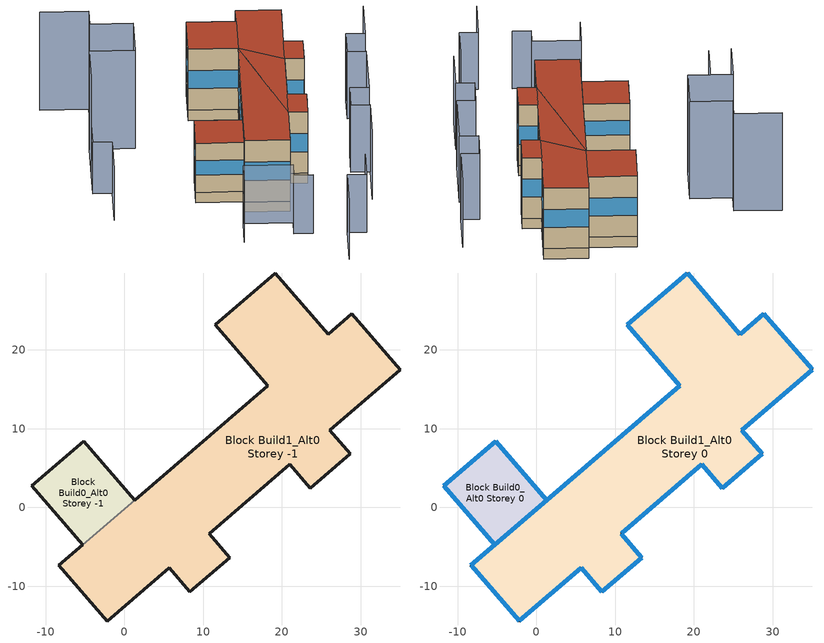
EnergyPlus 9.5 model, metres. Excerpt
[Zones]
Block Build0_Alt0 Storey -1
 floor ground (Project Basement Floor): -5.15,8.4 1.3,0.9 -5.27,-4.75 -11.75,2.73 z-2.5
 wall ground (Project Basement Wall): 1.3,0.9 -5.15,8.4 -11.75,2.73 -5.27,-4.75 z-2.5:0
 wall to Block Build1_Alt0 Storey -1 (Project Partition): -5.27,-4.75 1.3,0.9 z-2.5:0
Block Build1_Alt0 Storey -1
 floor ground (Project Basement Floor): 28.9,24.63 35.02,17.52 26.07,9.83 28.69,6.8 23.61,2.43 21.01,5.48 10.81,-3.31 13.36,-6.39 8.28,-10.74 5.72,-7.66 -2.19,-14.42 -8.31,-7.36 18.22,15.44 11.52,23.22 19.19,29.78 25.86,22.03 z-2.5
 wall ground (Project Basement Wall): -5.27,-4.75 -8.31,-7.36 -2.19,-14.42 5.72,-7.66 8.28,-10.74 13.36,-6.39 10.81,-3.31 21.01,5.48 23.61,2.43 28.69,6.8 26.07,9.83 35.02,17.52 28.9,24.63 25.86,22.03 19.19,29.78 11.52,23.22 18.22,15.44 1.3,0.9 z-2.5:0
Block Build0_Alt0 Storey 0
 floor to Block Build0_Alt0 Storey -1 (Project Heated1rstFloor): -5.15,8.4 1.3,0.9 -5.27,-4.75 -11.75,2.73 z0
 wall outside (Project Wall): 1.3,0.9 -5.15,8.4 -11.75,2.73 -5.27,-4.75 z0:12
 wall to Block Build1_Alt0 Storey 0 (Project Partition): -5.27,-4.75 1.3,0.9 z0:12
 window (Project External Window): 1.3,0.9 -5.15,8.4 / -5.16,8.4 -11.75,2.74 / -11.75,2.73 -5.28,-4.75 z4.2:7.8
 roof outside (Project Flat Roof): 1.3,0.9 -5.15,8.4 -11.75,2.73 -5.27,-4.75 z12
Block Build1_Alt0 Storey 0
 floor to Block Build1_Alt0 Storey -1 (Project Heated1rstFloor): 28.9,24.63 35.02,17.52 26.07,9.83 28.69,6.8 23.61,2.43 21.01,5.48 10.81,-3.31 13.36,-6.39 8.28,-10.74 5.72,-7.66 -2.19,-14.42 -8.31,-7.36 18.22,15.44 11.52,23.22 19.19,29.78 25.86,22.03 z0
 wall outside (Project Wall): -5.27,-4.75 -8.31,-7.36 -2.19,-14.42 5.72,-7.66 8.28,-10.74 13.36,-6.39 10.81,-3.31 21.01,5.48 23.61,2.43 28.69,6.8 26.07,9.83 35.02,17.52 28.9,24.63 25.86,22.03 19.19,29.78 11.52,23.22 18.22,15.44 1.3,0.9 z0:15; 1.3,0.9 -5.27,-4.75 z12:15
 window (Project External Window): -8.31,-7.36 -2.19,-14.42 / -2.19,-14.42 5.72,-7.66 / 5.72,-7.66 8.28,-10.73 / 8.28,-10.73 13.36,-6.39 / 13.36,-6.39 10.81,-3.31 / 10.81,-3.31 21.01,5.47 / 21.01,5.47 23.6,2.43 / 23.61,2.43 28.69,6.8 / 28.69,6.8 26.07,9.82 / 26.08,9.83 35.02,17.52 / 35.02,17.52 28.9,24.63 / 28.9,24.63 25.87,22.03 / 25.86,22.03 19.19,29.77 / 19.19,29.78 11.53,23.22 / 11.53,23.21 18.22,15.44 / -5.28,-4.75 -8.31,-7.35 / 18.22,15.43 1.31,0.91 z5.25:9.75; 1.3,0.9 -5.27,-4.75 z13.05:13.95
 roof outside (Project Flat Roof): 10.81,-3.31 21.01,5.48 18.22,15.44 5.72,-7.66 z15; 28.69,6.8 26.07,9.83 21.01,5.48 23.61,2.43 z15; 13.36,-6.39 10.81,-3.31 5.72,-7.66 8.28,-10.74 z15; 5.72,-7.66 18.22,15.44 -8.31,-7.36 -2.19,-14.42 z15; 25.86,22.03 19.19,29.78 11.52,23.22 18.22,15.44 z15; 26.07,9.83 35.02,17.52 28.9,24.63 25.86,22.03 18.22,15.44 21.01,5.48 z15
shading: -30.34,9.4 -22.71,15.98 / -22.71,15.98 -25.32,19.01 / -25.32,19.01 -20.05,23.56 z0:12.6; -8.71,-25.69 -11.31,-22.65 / -11.31,-22.65 -8.27,-20.05 / -8.27,-20.05 -14.91,-12.29 / -14.91,-12.29 -20.2,-16.76 z0:14.3; 4.14,-29.17 -1.56,-34.04 / -1.56,-34.04 -4.16,-31 / -4.16,-31 -11.76,-37.51 z0:14.2; -20.05,23.56 -12.65,29.94 / -12.65,29.94 -6.5,22.81 / -6.5,22.81 1.14,29.39 / 1.14,29.39 -4.67,36.14 / -4.67,36.14 -0.89,39.43 / -0.89,39.43 -7.45,47.1 z0:24.1; 44.98,3.83 37.12,-2.92 / 37.12,-2.92 34.51,0.11 / 34.51,0.11 29.4,-4.26 / 29.4,-4.26 32.01,-7.29 / 32.01,-7.29 21.83,-16.12 / 21.83,-16.12 19.19,-13.11 / 19.19,-13.11 14.11,-17.45 / 14.11,-17.45 16.71,-20.49 / 16.71,-20.49 8.79,-27.24 z0:16.4
[Building]
None: North Axis=0; Terrain=Suburbs; Loads Convergence Tolerance Value=0.04; Temperature Convergence Tolerance Value=0.4; Solar Distribution=FullExterior; Maximum Number of Warmup Days=25; Minimum Number of Warmup Days=6
[Site:Location]
WeatherData/USA_CA_San.Francisco.Intl.AP.724940_TMY3.epw: Latitude=37.62; Longitude=-122.4; Time Zone=-8; Elevation=2
[SizingPeriod:DesignDay] Day of Month=21; Humidity Condition Type=Wetbulb; Barometric Pressure=100594; Rain Indicator=No; Snow Indicator=No; Daylight Saving Time Indicator=No; Solar Model Indicator=ASHRAEClearSky
Name | Month | Day Type | Maximum DryBulb Temperature | Daily DryBulb Temperature Range | Wetbulb or DewPoint at Maximum DryBulb | Wind Speed | Wind Direction | Sky Clearness
DENVER_STAPLETON Ann Htg 99.6% Condns DB | 12 | WinterDesignDay | -20 | 0 | -20 | 2.3 | 180 | 0
DENVER_STAPLETON Ann Clg .4% Condns DB=>MWB | 7 | SummerDesignDay | 34.1 | 15.2 | 15.8 | 4 | 120 | 1
[SITE:GROUNDTEMPERATURE:BUILDINGSURFACE]
15, 15, 15, 15, 15, 15, 15, 15, 15, 15, 15, 15
[MATERIAL] Solar Absorptance=0.7; Visible Absorptance=0.7
Name | Roughness | Thickness | Conductivity | Density | Specific Heat | Thermal Absorptance
Basement Floor; Heated1rstFloor Inertia | Rough | 0.1 | 0.9 | 2300 | 1000 | 0.9
Heated1rstFloor Insulation | Rough | 0.15 | 0.035 | 150 | 1000 | 0.9
Roof Insulation | Rough | 0.3 | 0.03 | 150 | 1000 | 0.9
Wall Inertia | Rough | 0.2 | 0.9 | 2300 | 1000 | 0.9
Wall Insulation | Rough | 0.2 | 0.03 | 150 | 1000 | 0.9
HeatedZoneIntMass; NonHeatedZoneIntMass | Rough | 0.1 | 0.3 | 600 | 1400 | 0.9
AirWallMaterial | MediumSmooth | 0.01 | 0.6 | 800 | 1000 | 0.95
[WINDOWMATERIAL:SIMPLEGLAZINGSYSTEM]
Window: UFactor=1.9; Solar Heat Gain Coefficient=0.7; Visible Transmittance=0.8
[CONSTRUCTION]
Project Wall: Wall Inertia, Wall Insulation
Project Basement Wall: Wall Inertia
Project Partition: AirWallMaterial
Project Basement Floor: Basement Floor
Project Flat Roof: Roof Insulation
Project External Window: Window
Project Heated1rstFloor: Heated1rstFloor Inertia, Heated1rstFloor Insulation
HeatedZoneIntMassObj: HeatedZoneIntMass
NonHeatedZoneIntMassObj: NonHeatedZoneIntMass
[ZONE] Type=1; Multiplier=1; Ceiling Height=autocalculate; Volume=autocalculate; Floor Area=autocalculate; Part of Total Floor Area=Yes
Block Build0_Alt0 Storey -1; Block Build0_Alt0 Storey 0; Block Build1_Alt0 Storey -1; Block Build1_Alt0 Storey 0
[INTERNALMASS]
Name | Construction | Zone or ZoneList | Surface Area
Block Build0_Alt0 Storey -1IntMass | NonHeatedZoneIntMassObj | Block Build0_Alt0 Storey -1 | 172
Block Build1_Alt0 Storey -1IntMass | NonHeatedZoneIntMassObj | Block Build1_Alt0 Storey -1 | 1234
Block Build0_Alt0 Storey 0IntMass | HeatedZoneIntMassObj | Block Build0_Alt0 Storey 0 | 687
Block Build1_Alt0 Storey 0IntMass | HeatedZoneIntMassObj | Block Build1_Alt0 Storey 0 | 6168
[ELECTRICEQUIPMENT] Schedule=LoadSchedule; Design Level Calculation Method=Watts/Area; Fraction Latent=0; Fraction Radiant=0; Fraction Lost=0; EndUse Subcategory=General
Name | Zone or ZoneList | Watts per Zone Floor Area
Block Build0_Alt0 Storey 0Load | Block Build0_Alt0 Storey 0 | 0.04
Block Build1_Alt0 Storey 0Load | Block Build1_Alt0 Storey 0 | 0.05
[ZONEINFILTRATION:DESIGNFLOWRATE] Schedule=AlwaysON; Design Flow Rate Calculation Method=AirChanges/Hour; Air Changes per Hour=1; Constant Term Coefficient=1; Temperature Term Coefficient=0; Velocity Term Coefficient=0; Velocity Squared Term Coefficient=0
Name | Zone or ZoneList
Block Build0_Alt0 Storey -1Leak | Block Build0_Alt0 Storey -1
Block Build1_Alt0 Storey -1Leak | Block Build1_Alt0 Storey -1
[ZONEINFILTRATION:FLOWCOEFFICIENT] Schedule=AlwaysON; Stack Coefficient=0.107; Pressure Exponent=0.667; Wind Coefficient=0.167; Shelter Factor=0.61
Name | Zone | Flow Coefficient
Block Build0_Alt0 Storey 0Leak | Block Build0_Alt0 Storey 0 | 0.0314808
Block Build1_Alt0 Storey 0Leak | Block Build1_Alt0 Storey 0 | 0.207029
[ZONEVENTILATION:DESIGNFLOWRATE] Schedule=AlwaysON; Design Flow Rate Calculation Method=AirChanges/Hour; Air Changes per Hour=4; Ventilation Type=Natural; Fan Pressure Rise=0; Fan Total Efficiency=1; Constant Term Coefficient=1; Temperature Term Coefficient=0; Velocity Term Coefficient=0; Velocity Squared Term Coefficient=0; Minimum Indoor Temperature=26; Maximum Indoor Temperature=100; Delta Temperature=1; Minimum Outdoor Temperature=-100; Maximum Outdoor Temperature=100; Maximum Wind Speed=40
Name | Zone or ZoneList
Block Build0_Alt0 Storey 0FreeCool | Block Build0_Alt0 Storey 0
Block Build1_Alt0 Storey 0FreeCool | Block Build1_Alt0 Storey 0
[HVACTEMPLATE:THERMOSTAT]
ResidZone: Constant Heating Setpoint=21; Constant Cooling Setpoint=50
[HVACTEMPLATE:ZONE:IDEALLOADSAIRSYSTEM] Template Thermostat=ResidZone; Maximum Heating Supply Air Temperature=50; Minimum Cooling Supply Air Temperature=13; Maximum Heating Supply Air Humidity Ratio=0.0156; Minimum Cooling Supply Air Humidity Ratio=0.0077; Heating Limit=NoLimit; Cooling Limit=NoLimit; Dehumidification Control Type=ConstantSensibleHeatRatio; Cooling Sensible Heat Ratio=0.7; Dehumidification Setpoint=60; Humidification Control Type=None; Humidification Setpoint=30; Outdoor Air Method=Flow/Area; Outdoor Air Flow Rate per Person=0.007; Outdoor Air Flow Rate per Zone=0; Demand Controlled Ventilation Type=None; Outdoor Air Economizer Type=NoEconomizer; Heat Recovery Type=Sensible; Sensible Heat Recovery Effectiveness=0.65; Latent Heat Recovery Effectiveness=0
Name | Maximum Sensible Heating Capacity | Outdoor Air Flow Rate per Zone Floor Area
Block Build0_Alt0 Storey 0 | 8592.75 | 0.0014
Block Build1_Alt0 Storey 0 | 77105.4 | 0.00175
[ENERGYMANAGEMENTSYSTEM:SENSOR]
Name | OutputVariable or OutputMeter Index Key | OutputVariable or OutputMeter
T0 | Block Build0_Alt0 Storey 0 | Zone Mean Air Temperature
T1 | Block Build1_Alt0 Storey 0 | Zone Mean Air Temperature
Pow0 | Block Build0_Alt0 Storey 0 IDEAL LOADS AIR SYSTEM | Zone Ideal Loads Supply Air Total Heating Rate
Pow1 | Block Build1_Alt0 Storey 0 IDEAL LOADS AIR SYSTEM | Zone Ideal Loads Supply Air Total Heating Rate
DHWPow | DHW | Water Use Equipment Heating Rate
[ENERGYMANAGEMENTSYSTEM:PROGRAMCALLINGMANAGER]
Average Building Temperature: EndOfZoneTimestepBeforeZoneReporting; AverageZoneTemps
Compute Total Building Heat Pow: EndOfZoneTimestepBeforeZoneReporting; TotZonePow
Compute Total DHW Heat Pow: EndOfZoneTimestepBeforeZoneReporting; prgmDHWPow
[ENERGYMANAGEMENTSYSTEM:PROGRAM]
AverageZoneTemps: SET SumNumerator = T0*Vol0+T1*Vol1; SET SumDenominator  = Vol0+Vol1; SET AverageBuildingTemp  = SumNumerator / SumDenominator
TotZonePow: SET TotBuildPow = Pow0+Pow1
prgmDHWPow: SET TotDHWPow = DHWPow
[ENERGYMANAGEMENTSYSTEM:GLOBALVARIABLE]
AverageBuildingTemp
TotBuildPow
TotDHWPow
[ENERGYMANAGEMENTSYSTEM:OUTPUTVARIABLE] Type of Data in Variable=Averaged; Update Frequency=ZoneTimeStep
Name | EMS Variable
Mean Heated Zones Air Temperature | AverageBuildingTemp
Total Building Heating Power | TotBuildPow
Total DHW Heating Power | TotDHWPow
[ENERGYMANAGEMENTSYSTEM:INTERNALVARIABLE] Internal Data Type=Zone Air Volume
Name | Internal Data Index Key
Vol0 | Block Build0_Alt0 Storey 0
Vol1 | Block Build1_Alt0 Storey 0
[WATERUSE:EQUIPMENT]
DHW: EndUse Subcategory=General; Peak Flow Rate=1.14669e-08; Flow Rate Fraction Schedule=WaterTaps; Target Temperature Schedule=TargetWaterTemp; Hot Water Supply Temperature Schedule=HotWaterTemp; Cold Water Supply Temperature Schedule=ColdWaterTemp
[SCHEDULE:COMPACT]
AlwaysON: Through: 12/31, For: AllDays, Until: 24:00, 1
HotWaterTemp: Through: 12/31, For: AllDays, Until: 24:00, 55
TargetWaterTemp: Through: 12/31, For: AllDays, Until: 24:00, 37
[SCHEDULE:FILE] Column Number=1; Rows to Skip at Top=0; Number of Hours of Data=8760; Column Separator=Comma; Interpolate to Timestep=No
Name | File
LoadSchedule | /Users/alizad/PycharmProjects/mubes-ubem/examples/ForTest/InputFiles/Building1_winter.txt
Watertaps | /Users/alizad/PycharmProjects/mubes-ubem/examples/ForTest/InputFiles/domestic_hot_water_40_apartments.txt
ColdWaterTemp | /Users/alizad/PycharmProjects/mubes-ubem/examples/ForTest/InputFiles/cold_water_temperature_stockholm.txt
